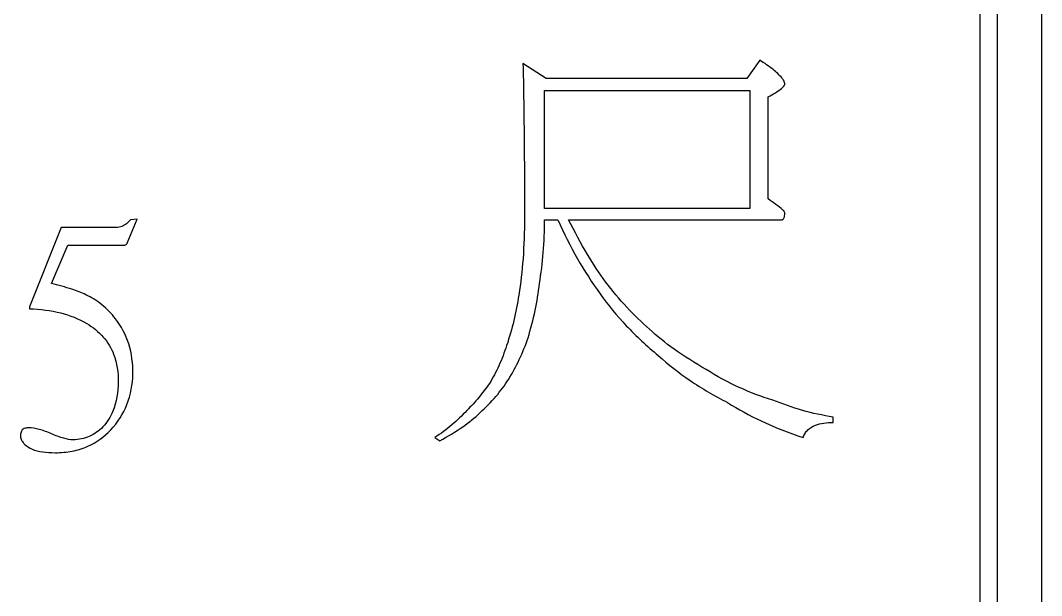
# Model space of a CAD drawing. Header units: inches. Extents: x 707 to 13003, y 909 to 9309.
# Drawn here: x 1454.46 to 1466.02, y 1620.62 to 1627.14 of the extents above; entities that cross this region are included whole.
import ezdxf

# ---------------------------------------------------------------- set-up
doc = ezdxf.new("R2010")
doc.units = ezdxf.units.IN
doc.header["$MEASUREMENT"] = 0

# ---------------------------------------------------------------- blocks, each defined once
blk = doc.blocks.new('BKM-1')
at = {"color": 2}
for p, q in [((55, -71), (55, -117)), ((54.3, -71.5), (54.3, -116.5)), ((54.5, -116.5), (54.5, -71.5)), ((51.812, -92), (51.662, -92.207)), ((49.393, -92.207), (49.129, -92.037)), ((51.662, -92.207), (49.393, -92.207)), ((49.373, -92.343), (51.699, -92.343)), ((49.373, -93.679), (49.373, -92.343)), ((51.699, -92.343), (51.699, -93.679)), ((51.906, -93.571), (51.906, -92.414)), ((51.699, -93.679), (49.373, -93.679)), ((44.648, -94.072), (44.76, -93.8)), ((44.76, -93.8), (44.686, -93.807)), ((49.373, -93.807), (49.523, -93.807)), ((49.645, -93.807), (52.056, -93.807)), ((43.901, -93.895), (43.544, -94.795)), ((44.523, -93.895), (43.901, -93.895)), ((43.792, -94.53), (43.976, -94.096)), ((43.976, -94.096), (44.594, -94.096)), ((52.64, -96.104), (52.64, -96.042)), ((48.13, -96.274), (48.187, -96.311))]:
    blk.add_line(p, q, dxfattribs=at)
for points, knots in [([(52.062, -92.201), (52.033, -92.166), (51.996, -92.133), (51.914, -92.067), (51.863, -92.031), (51.812, -92)], [-0.03155213, -0.03155213, -0.03155213, -0.03155213, -0.01786941, -0.01786941, 0, 0, 0, 0]), ([(49.129, -92.037), (49.135, -92.286), (49.139, -92.555), (49.145, -93.126), (49.146, -93.464), (49.146, -93.787)], [-0.1713562, -0.1713562, -0.1713562, -0.1713562, -0.0967895, -0.0967895, 0, 0, 0, 0]), ([(52.093, -92.269), (52.093, -92.264), (52.092, -92.258), (52.089, -92.247), (52.087, -92.241), (52.079, -92.223), (52.071, -92.212), (52.062, -92.201)], [-0.007647966, -0.007647966, -0.007647966, -0.007647966, -0.005925934, -0.005925934, -0.004121232, -0.004121232, 0, 0, 0, 0]), ([(51.906, -92.414), (51.959, -92.385), (52.019, -92.35), (52.067, -92.31), (52.077, -92.3), (52.087, -92.286), (52.09, -92.282), (52.092, -92.275), (52.093, -92.272), (52.093, -92.269)], [-0.01855365, -0.01855365, -0.01855365, -0.01855365, -0.00584349, -0.00584349, -0.00226556, -0.00226556, -0.00081681, -0.00081681, 0, 0, 0, 0]), ([(52.07, -93.696), (52.045, -93.675), (52.019, -93.655), (51.965, -93.613), (51.935, -93.592), (51.906, -93.571)], [-0.02058668, -0.02058668, -0.02058668, -0.02058668, -0.01083208, -0.01083208, 0, 0, 0, 0]), ([(52.056, -93.807), (52.058, -93.807), (52.061, -93.806), (52.065, -93.805), (52.067, -93.805), (52.073, -93.802), (52.076, -93.8), (52.082, -93.793), (52.085, -93.787), (52.091, -93.77), (52.093, -93.753), (52.093, -93.736)], [-0.0107526, -0.0107526, -0.0107526, -0.0107526, -0.00980952, -0.00980952, -0.00892016, -0.00892016, -0.00742569, -0.00742569, -0.00525337, -0.00525337, 0, 0, 0, 0]), ([(52.093, -93.736), (52.093, -93.731), (52.092, -93.726), (52.089, -93.717), (52.087, -93.713), (52.081, -93.704), (52.076, -93.7), (52.07, -93.696)], [-0.004826736, -0.004826736, -0.004826736, -0.004826736, -0.003379465, -0.003379465, -0.001999316, -0.001999316, 0, 0, 0, 0]), ([(44.686, -93.807), (44.672, -93.823), (44.656, -93.839), (44.624, -93.864), (44.607, -93.874), (44.568, -93.891), (44.546, -93.895), (44.523, -93.895)], [-0.01925198, -0.01925198, -0.01925198, -0.01925198, -0.01271209, -0.01271209, -0.00693803, -0.00693803, 0, 0, 0, 0]), ([(49.146, -93.787), (49.146, -93.941), (49.141, -94.096), (49.119, -94.386), (49.104, -94.525), (49.081, -94.66)], [-0.08743017, -0.08743017, -0.08743017, -0.08743017, -0.0412977, -0.0412977, 0, 0, 0, 0]), ([(49.316, -94.53), (49.335, -94.414), (49.349, -94.297), (49.368, -94.055), (49.373, -93.931), (49.373, -93.807)], [-0.07260871, -0.07260871, -0.07260871, -0.07260871, -0.03724759, -0.03724759, 0, 0, 0, 0]), ([(49.523, -93.807), (49.59, -93.958), (49.665, -94.106), (49.825, -94.386), (49.91, -94.519), (50.002, -94.646)], [-0.09687306, -0.09687306, -0.09687306, -0.09687306, -0.04728795, -0.04728795, 0, 0, 0, 0]), ([(50.065, -94.51), (49.992, -94.412), (49.923, -94.306), (49.785, -94.074), (49.712, -93.939), (49.645, -93.807)], [-0.08105692, -0.08105692, -0.08105692, -0.08105692, -0.0444983, -0.0444983, 0, 0, 0, 0]), ([(44.594, -94.096), (44.603, -94.096), (44.613, -94.095), (44.627, -94.092), (44.632, -94.09), (44.639, -94.085), (44.642, -94.083), (44.646, -94.078), (44.647, -94.075), (44.648, -94.072)], [-0.006296167, -0.006296167, -0.006296167, -0.006296167, -0.003599843, -0.003599843, -0.002036293, -0.002036293, -0.001000184, -0.001000184, 0, 0, 0, 0]), ([(44.18, -94.656), (44.132, -94.632), (44.074, -94.61), (43.949, -94.57), (43.868, -94.548), (43.792, -94.53)], [-0.03908855, -0.03908855, -0.03908855, -0.03908855, -0.02325142, -0.02325142, 0, 0, 0, 0]), ([(49.186, -95.145), (49.217, -95.043), (49.244, -94.939), (49.288, -94.734), (49.304, -94.632), (49.316, -94.53)], [-0.06301434, -0.06301434, -0.06301434, -0.06301434, -0.03084275, -0.03084275, 0, 0, 0, 0]), ([(50.561, -95.046), (50.471, -94.968), (50.386, -94.885), (50.22, -94.706), (50.14, -94.61), (50.065, -94.51)], [-0.07319572, -0.07319572, -0.07319572, -0.07319572, -0.03746322, -0.03746322, 0, 0, 0, 0]), ([(44.516, -94.928), (44.47, -94.87), (44.418, -94.816), (44.305, -94.725), (44.244, -94.687), (44.18, -94.656)], [-0.04378824, -0.04378824, -0.04378824, -0.04378824, -0.02152, -0.02152, 0, 0, 0, 0]), ([(49.081, -94.66), (49.067, -94.757), (49.048, -94.854), (49.003, -95.044), (48.976, -95.138), (48.944, -95.231)], [-0.05873162, -0.05873162, -0.05873162, -0.05873162, -0.02931787, -0.02931787, 0, 0, 0, 0]), ([(50.002, -94.646), (50.093, -94.773), (50.192, -94.893), (50.412, -95.127), (50.533, -95.239), (50.66, -95.344)], [-0.09621556, -0.09621556, -0.09621556, -0.09621556, -0.04949503, -0.04949503, 0, 0, 0, 0]), ([(43.544, -94.795), (43.543, -94.799), (43.542, -94.804), (43.541, -94.809), (43.541, -94.811), (43.541, -94.813), (43.541, -94.813), (43.542, -94.814), (43.542, -94.815), (43.543, -94.815), (43.543, -94.815), (43.544, -94.816), (43.544, -94.816), (43.544, -94.816)], [-0.00192807, -0.00192807, -0.00192807, -0.00192807, -0.000928361, -0.000928361, -0.000534277, -0.000534277, -0.000353505, -0.000353505, -0.000239022, -0.000239022, -0.000132257, -0.000132257, 0, 0, 0, 0]), ([(43.544, -94.816), (43.663, -94.819), (43.783, -94.833), (44, -94.889), (44.099, -94.928), (44.19, -94.982)], [-0.06745802, -0.06745802, -0.06745802, -0.06745802, -0.03181638, -0.03181638, 0, 0, 0, 0]), ([(44.19, -94.982), (44.26, -95.024), (44.323, -95.074), (44.428, -95.193), (44.467, -95.259), (44.534, -95.431), (44.548, -95.537), (44.546, -95.644)], [-0.0796995, -0.0796995, -0.0796995, -0.0796995, -0.05533115, -0.05533115, -0.03214781, -0.03214781, 0, 0, 0, 0]), ([(44.713, -95.553), (44.714, -95.437), (44.7, -95.323), (44.633, -95.109), (44.583, -95.014), (44.516, -94.928)], [-0.06731251, -0.06731251, -0.06731251, -0.06731251, -0.03272339, -0.03272339, 0, 0, 0, 0]), ([(48.964, -95.616), (49.01, -95.543), (49.051, -95.467), (49.125, -95.31), (49.158, -95.229), (49.186, -95.145)], [-0.05219202, -0.05219202, -0.05219202, -0.05219202, -0.02631992, -0.02631992, 0, 0, 0, 0]), ([(51.202, -95.503), (51.079, -95.431), (50.955, -95.354), (50.743, -95.203), (50.647, -95.127), (50.561, -95.046)], [-0.07814851, -0.07814851, -0.07814851, -0.07814851, -0.03540228, -0.03540228, 0, 0, 0, 0]), ([(48.944, -95.231), (48.919, -95.309), (48.89, -95.386), (48.824, -95.53), (48.789, -95.597), (48.749, -95.662)], [-0.04743318, -0.04743318, -0.04743318, -0.04743318, -0.02281893, -0.02281893, 0, 0, 0, 0]), ([(50.66, -95.344), (50.774, -95.447), (50.895, -95.542), (51.157, -95.72), (51.3, -95.803), (51.446, -95.877)], [-0.09523207, -0.09523207, -0.09523207, -0.09523207, -0.04926968, -0.04926968, 0, 0, 0, 0]), ([(44.462, -96.188), (44.541, -96.103), (44.602, -96.008), (44.689, -95.789), (44.71, -95.672), (44.713, -95.553)], [-0.07055061, -0.07055061, -0.07055061, -0.07055061, -0.0358242, -0.0358242, 0, 0, 0, 0]), ([(51.957, -95.849), (51.827, -95.811), (51.701, -95.763), (51.448, -95.648), (51.323, -95.579), (51.202, -95.503)], [-0.08332136, -0.08332136, -0.08332136, -0.08332136, -0.04280856, -0.04280856, 0, 0, 0, 0]), ([(44.546, -95.644), (44.544, -95.757), (44.528, -95.872), (44.459, -96.042), (44.422, -96.102), (44.373, -96.154)], [-0.05505324, -0.05505324, -0.05505324, -0.05505324, -0.02132206, -0.02132206, 0, 0, 0, 0]), ([(48.749, -95.662), (48.712, -95.716), (48.672, -95.768), (48.587, -95.871), (48.541, -95.92), (48.494, -95.968)], [-0.03995377, -0.03995377, -0.03995377, -0.03995377, -0.02019272, -0.02019272, 0, 0, 0, 0]), ([(48.644, -95.991), (48.707, -95.934), (48.768, -95.873), (48.875, -95.747), (48.922, -95.684), (48.964, -95.616)], [-0.04944371, -0.04944371, -0.04944371, -0.04944371, -0.02381825, -0.02381825, 0, 0, 0, 0]), ([(51.446, -95.877), (51.566, -95.956), (51.696, -96.025), (51.979, -96.157), (52.14, -96.22), (52.3, -96.274)], [-0.09369262, -0.09369262, -0.09369262, -0.09369262, -0.0507079, -0.0507079, 0, 0, 0, 0]), ([(52.64, -96.042), (52.523, -96.024), (52.407, -95.999), (52.178, -95.934), (52.066, -95.895), (51.957, -95.849)], [-0.07129901, -0.07129901, -0.07129901, -0.07129901, -0.03561361, -0.03561361, 0, 0, 0, 0]), ([(48.494, -95.968), (48.441, -96.026), (48.384, -96.079), (48.263, -96.182), (48.198, -96.23), (48.13, -96.274)], [-0.0476636, -0.0476636, -0.0476636, -0.0476636, -0.02425149, -0.02425149, 0, 0, 0, 0]), ([(48.187, -96.311), (48.276, -96.263), (48.365, -96.21), (48.516, -96.103), (48.584, -96.05), (48.644, -95.991)], [-0.05550115, -0.05550115, -0.05550115, -0.05550115, -0.02519822, -0.02519822, 0, 0, 0, 0]), ([(43.531, -96.164), (43.522, -96.164), (43.513, -96.165), (43.497, -96.168), (43.489, -96.17), (43.474, -96.177), (43.467, -96.182), (43.454, -96.196), (43.45, -96.205), (43.441, -96.228), (43.439, -96.244), (43.439, -96.259)], [-0.01513963, -0.01513963, -0.01513963, -0.01513963, -0.01247243, -0.01247243, -0.01014631, -0.01014631, -0.00750334, -0.00750334, -0.00455338, -0.00455338, 0, 0, 0, 0]), ([(43.792, -96.232), (43.747, -96.212), (43.699, -96.194), (43.612, -96.171), (43.571, -96.164), (43.531, -96.164)], [-0.02693744, -0.02693744, -0.02693744, -0.02693744, -0.01201471, -0.01201471, 0, 0, 0, 0]), ([(44.373, -96.154), (44.329, -96.199), (44.278, -96.236), (44.161, -96.287), (44.1, -96.299), (44.037, -96.3)], [-0.03807798, -0.03807798, -0.03807798, -0.03807798, -0.01898629, -0.01898629, 0, 0, 0, 0]), ([(52.3, -96.274), (52.305, -96.258), (52.313, -96.242), (52.331, -96.213), (52.342, -96.2), (52.378, -96.164), (52.408, -96.147), (52.499, -96.112), (52.569, -96.104), (52.64, -96.104)], [-0.04426671, -0.04426671, -0.04426671, -0.04426671, -0.0384305, -0.0384305, -0.03270581, -0.03270581, -0.02133181, -0.02133181, 0, 0, 0, 0]), ([(43.439, -96.259), (43.439, -96.265), (43.439, -96.271), (43.441, -96.279), (43.442, -96.281), (43.443, -96.283)], [-0.002093623, -0.002093623, -0.002093623, -0.002093623, -0.000662734, -0.000662734, 0, 0, 0, 0]), ([(43.443, -96.283), (43.448, -96.296), (43.455, -96.309), (43.471, -96.333), (43.48, -96.344), (43.515, -96.376), (43.543, -96.393), (43.644, -96.435), (43.735, -96.446), (43.833, -96.446)], [-0.05303774, -0.05303774, -0.05303774, -0.05303774, -0.04748048, -0.04748048, -0.04187569, -0.04187569, -0.02952808, -0.02952808, 0, 0, 0, 0]), ([(44.037, -96.3), (44.002, -96.3), (43.964, -96.292), (43.884, -96.27), (43.836, -96.251), (43.792, -96.232)], [-0.02487772, -0.02487772, -0.02487772, -0.02487772, -0.01434385, -0.01434385, 0, 0, 0, 0]), ([(43.833, -96.446), (43.898, -96.446), (43.963, -96.44), (44.087, -96.416), (44.146, -96.398), (44.301, -96.329), (44.387, -96.267), (44.462, -96.188)], [-0.07045463, -0.07045463, -0.07045463, -0.07045463, -0.0509016, -0.0509016, -0.03251367, -0.03251367, 0, 0, 0, 0])]:
    blk.add_open_spline(points, degree=3, knots=knots, dxfattribs=at)

msp = doc.modelspace()

# ---------------------------------------------------------------- block references
msp.add_blockref('BKM-1', (1411.017, 1718.69))

doc.saveas('drawing.dxf')
